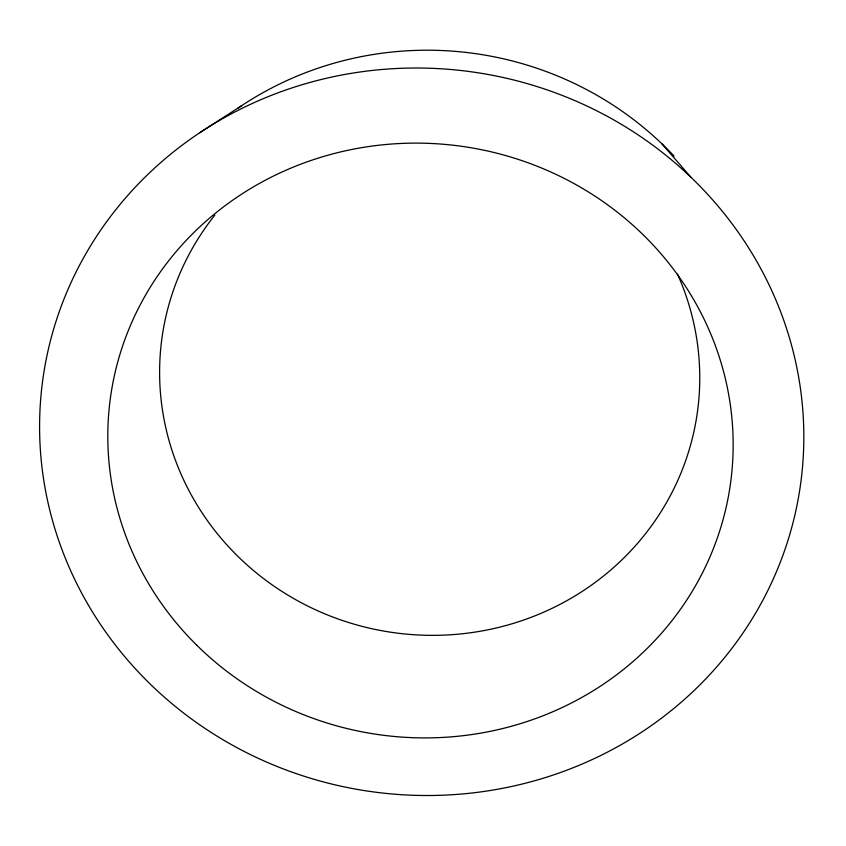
<?xml version="1.0" encoding="UTF-8"?>
<svg xmlns="http://www.w3.org/2000/svg" width="846" height="846" viewBox="0 0 846 846"><rect width="100%" height="100%" fill="white"/><g stroke="black" fill="none" stroke-linecap="round" stroke-linejoin="round"><path stroke-width="1.27" d="M199.793 132.695L241.311 105.909M662.048 143.947L690.886 177.237M238.033 108.119A330.194 317.98 8 0 1 674.04 156.055M677.519 274.146A270.265 260.092 8 0 1 577.458 594.421A270.265 260.092 8 0 1 231.941 550.323A270.265 260.092 8 0 1 214.873 215.096M144.539 678.407A382.477 363.368 8 0 0 788.091 539.991A382.477 363.368 8 0 0 332.499 76.901A382.477 363.368 8 0 0 144.539 678.407M196.568 645.012A312.988 297.083 8 0 0 721.448 525.271A312.988 297.083 8 0 0 343.434 151.265A312.988 297.083 8 0 0 196.568 645.012"/></g></svg>
